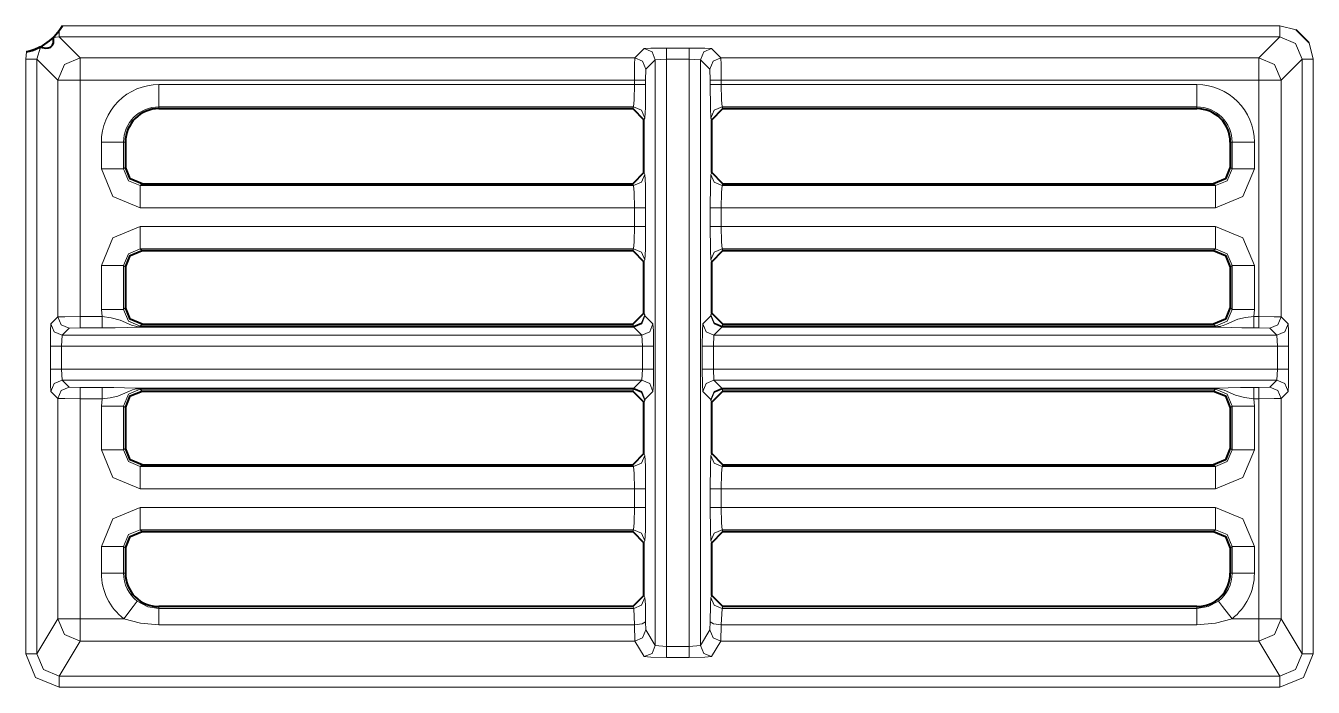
# Model space of a CAD drawing. Header units: millimetres. Extents: x 0 to 2941, y -405 to 1422.
# Drawn here: x 344.6 to 402.3, y 851.2 to 880.9 of the extents above; entities that cross this region are included whole.
import ezdxf

# ---------------------------------------------------------------- set-up
doc = ezdxf.new("R2010")
doc.units = ezdxf.units.MM
doc.layers.add('FINE', color=9, linetype='Continuous')
doc.layers.add('OUTLINE', color=7, linetype='Continuous')

msp = doc.modelspace()

# ---------------------------------------------------------------- linework, layer by layer
at = {"layer": 'FINE', "lineweight": 9}
for p, q in [((400.804, 880.877), (346.224, 880.877)), ((401.531, 880.689), (400.804, 880.877)), ((345.824, 880.345), (346.079, 880.377)), ((346.079, 880.377), (400.804, 880.377)), ((345.079, 879.378), (345.237, 879.917)), ((372.304, 879.854), (371.884, 879.434)), ((374.33, 879.879), (373.304, 879.879)), ((402.303, 879.378), (402.116, 880.105)), ((344.615, 879.701), (344.58, 879.378)), ((344.58, 879.378), (344.58, 852.713)), ((345.079, 879.378), (346.023, 878.434)), ((345.079, 852.713), (345.079, 879.378)), ((372.384, 878.934), (372.804, 879.354)), ((372.804, 879.354), (373.304, 879.379)), ((373.304, 853.044), (373.304, 879.379)), ((373.304, 879.379), (374.33, 879.379)), ((374.33, 879.379), (374.33, 853.044)), ((374.33, 879.379), (374.829, 879.354)), ((374.829, 853.086), (374.829, 879.354)), ((402.303, 852.713), (402.303, 879.378)), ((372.371, 878.434), (372.384, 878.934)), ((346.023, 878.434), (346.023, 867.821)), ((371.871, 878.434), (371.871, 878.238)), ((372.371, 878.238), (372.371, 878.434)), ((375.262, 878.434), (375.262, 878.238)), ((397.085, 878.238), (375.762, 878.238)), ((400.86, 867.821), (400.86, 878.434)), ((350.548, 877.24), (371.834, 877.24)), ((350.548, 877.159), (350.548, 877.24)), ((371.834, 877.24), (371.793, 877.159)), ((375.799, 877.24), (397.085, 877.24)), ((375.84, 877.159), (375.799, 877.24)), ((397.085, 877.24), (397.085, 877.159)), ((372.293, 876.658), (372.334, 876.74)), ((375.299, 876.74), (375.34, 876.658)), ((347.969, 875.659), (347.969, 874.46)), ((348.967, 875.659), (349.048, 875.659)), ((348.967, 874.46), (348.967, 875.659)), ((398.585, 875.659), (398.666, 875.659)), ((398.666, 875.659), (398.666, 874.46)), ((399.665, 874.46), (399.665, 875.659)), ((349.048, 874.542), (348.967, 874.46)), ((398.666, 874.46), (398.585, 874.542)), ((372.334, 874.211), (372.293, 874.293)), ((375.34, 874.293), (375.299, 874.211)), ((349.716, 873.711), (349.798, 873.793)), ((371.834, 873.711), (349.716, 873.711)), ((371.793, 873.793), (371.834, 873.711)), ((375.799, 873.711), (375.84, 873.793)), ((397.917, 873.711), (375.799, 873.711)), ((397.836, 873.793), (397.917, 873.711)), ((372.371, 871.873), (372.371, 872.713)), ((375.262, 872.713), (375.262, 871.873)), ((375.762, 872.713), (397.917, 872.713)), ((375.762, 871.873), (375.762, 872.713)), ((397.917, 871.873), (375.762, 871.873)), ((349.716, 870.874), (371.834, 870.874)), ((349.798, 870.793), (349.716, 870.874)), ((371.834, 870.874), (371.793, 870.793)), ((375.799, 870.874), (397.917, 870.874)), ((375.84, 870.793), (375.799, 870.874)), ((397.917, 870.874), (397.836, 870.793)), ((372.293, 870.293), (372.334, 870.375)), ((375.299, 870.375), (375.34, 870.293)), ((346.023, 867.821), (345.708, 867.505)), ((347.999, 867.833), (347.023, 867.833)), ((372.334, 867.911), (372.293, 867.993)), ((372.342, 867.862), (372.334, 867.911)), ((372.699, 867.505), (372.342, 867.862)), ((375.299, 867.911), (375.291, 867.862)), ((375.34, 867.993), (375.299, 867.911)), ((399.634, 867.833), (399.665, 868.16)), ((401.175, 867.505), (400.86, 867.821)), ((346.208, 867.005), (346.523, 867.321)), ((346.523, 867.321), (347.023, 867.333)), ((347.023, 867.333), (347.999, 867.333)), ((349.716, 867.411), (349.798, 867.493)), ((371.842, 867.379), (349.716, 867.379)), ((349.716, 867.363), (371.842, 867.363)), ((371.834, 867.411), (371.842, 867.379)), ((371.842, 867.363), (372.199, 867.005)), ((375.791, 867.379), (375.799, 867.411)), ((375.799, 867.411), (375.84, 867.493)), ((397.917, 867.411), (375.799, 867.411)), ((397.836, 867.493), (397.917, 867.411)), ((400.36, 867.321), (400.675, 867.005)), ((345.682, 866.506), (345.682, 865.48)), ((346.182, 866.506), (346.208, 867.005)), ((346.182, 866.506), (372.225, 866.506)), ((346.182, 865.48), (346.182, 866.506)), ((372.199, 867.005), (346.208, 867.005)), ((372.199, 867.005), (372.225, 866.506)), ((372.225, 866.506), (372.225, 865.48)), ((372.725, 865.48), (372.725, 866.506)), ((375.408, 866.506), (375.434, 867.005)), ((375.408, 866.506), (400.701, 866.506)), ((375.408, 865.48), (375.408, 866.506)), ((400.675, 867.005), (375.434, 867.005)), ((400.675, 867.005), (400.701, 866.506)), ((400.701, 866.506), (400.701, 865.48)), ((401.201, 865.48), (401.201, 866.506)), ((372.225, 865.48), (346.182, 865.48)), ((346.208, 864.98), (346.182, 865.48)), ((372.225, 865.48), (372.199, 864.98)), ((400.701, 865.48), (375.408, 865.48)), ((375.434, 864.98), (375.408, 865.48)), ((400.701, 865.48), (400.675, 864.98)), ((346.208, 864.98), (372.199, 864.98)), ((346.523, 864.665), (346.208, 864.98)), ((372.199, 864.98), (371.842, 864.623)), ((375.434, 864.98), (400.675, 864.98)), ((375.791, 864.623), (375.434, 864.98)), ((400.675, 864.98), (400.36, 864.665)), ((345.708, 864.48), (346.023, 864.165)), ((346.023, 864.165), (346.023, 854.286)), ((347.023, 864.652), (346.523, 864.665)), ((347.999, 864.652), (347.023, 864.652)), ((347.023, 854.286), (347.023, 864.152)), ((347.023, 864.152), (347.999, 864.152)), ((347.999, 864.152), (347.969, 863.825)), ((371.842, 864.623), (349.716, 864.623)), ((349.716, 864.606), (371.842, 864.606)), ((349.716, 864.574), (371.834, 864.574)), ((349.798, 864.493), (349.716, 864.574)), ((371.834, 864.574), (371.793, 864.493)), ((371.842, 864.606), (371.834, 864.574)), ((397.917, 864.623), (375.791, 864.623)), ((375.791, 864.606), (397.917, 864.606)), ((375.799, 864.574), (375.791, 864.606)), ((397.917, 864.574), (397.836, 864.493)), ((399.86, 864.652), (399.634, 864.652)), ((399.634, 864.152), (399.86, 864.152)), ((399.665, 863.825), (399.634, 864.152)), ((400.36, 864.665), (399.86, 864.652)), ((399.86, 864.152), (399.86, 854.286)), ((400.86, 864.165), (401.175, 864.48)), ((400.86, 854.286), (400.86, 864.165)), ((347.969, 863.825), (347.969, 861.86)), ((348.967, 863.825), (349.048, 863.744)), ((348.967, 861.86), (348.967, 863.825)), ((372.293, 863.993), (372.334, 864.075)), ((372.334, 864.075), (372.342, 864.123)), ((375.299, 864.075), (375.34, 863.993)), ((398.585, 863.744), (398.666, 863.825)), ((398.666, 863.825), (398.666, 861.86)), ((399.665, 861.86), (399.665, 863.825)), ((349.048, 861.942), (348.967, 861.86)), ((398.666, 861.86), (398.585, 861.942)), ((372.334, 861.611), (372.293, 861.693)), ((375.34, 861.693), (375.299, 861.611)), ((371.793, 861.193), (371.834, 861.111)), ((397.836, 861.193), (397.917, 861.111)), ((349.716, 860.113), (371.871, 860.113)), ((375.262, 860.113), (375.262, 859.273)), ((375.762, 860.113), (397.917, 860.113)), ((375.762, 859.273), (375.762, 860.113)), ((397.917, 859.273), (375.762, 859.273)), ((349.716, 858.274), (371.834, 858.274)), ((349.798, 858.193), (349.716, 858.274)), ((371.834, 858.274), (371.793, 858.193)), ((375.799, 858.274), (397.917, 858.274)), ((375.84, 858.193), (375.799, 858.274)), ((397.917, 858.274), (397.836, 858.193)), ((348.967, 857.525), (349.048, 857.444)), ((348.967, 856.328), (348.967, 857.525)), ((375.299, 857.775), (375.34, 857.693)), ((399.665, 856.328), (399.665, 857.525)), ((349.048, 856.328), (348.967, 856.328)), ((372.336, 855.242), (372.293, 855.328)), ((375.34, 855.328), (375.297, 855.242)), ((350.548, 854.742), (350.548, 854.828)), ((371.836, 854.742), (371.872, 854.015)), ((375.761, 854.015), (375.797, 854.742)), ((375.797, 854.742), (375.84, 854.828)), ((397.085, 854.742), (375.797, 854.742)), ((397.085, 854.828), (397.085, 854.742)), ((346.023, 854.286), (345.079, 852.713)), ((348.971, 854.286), (347.023, 854.286)), ((350.548, 854.015), (371.872, 854.015)), ((371.872, 854.015), (371.884, 853.287)), ((375.25, 853.787), (374.829, 853.086)), ((375.262, 854.151), (375.25, 853.787)), ((375.749, 853.287), (375.761, 854.015)), ((399.86, 854.286), (398.662, 854.286)), ((401.804, 852.713), (400.86, 854.286)), ((347.023, 853.287), (371.884, 853.287)), ((399.86, 853.287), (400.805, 851.713)), ((373.304, 853.044), (372.804, 853.086)), ((374.33, 853.044), (373.304, 853.044)), ((374.829, 853.086), (374.33, 853.044)), ((346.078, 851.213), (400.805, 851.213))]:
    msp.add_line(p, q, dxfattribs=at)
for points in [[(400.804, 880.877), (400.804, 880.528), (400.804, 880.377)], [(346.079, 880.655), (346.079, 880.456), (346.079, 880.377)], [(371.884, 879.434), (347.023, 879.434), (346.079, 880.377)], [(400.804, 880.377), (399.86, 879.434), (375.749, 879.434)], [(400.804, 880.377), (401.511, 880.085), (401.804, 879.378)], [(373.304, 879.879), (372.606, 879.872), (372.304, 879.854)], [(372.804, 879.354), (372.657, 879.707), (372.304, 879.854)], [(373.304, 879.379), (373.304, 879.728), (373.304, 879.879)], [(374.33, 879.379), (374.33, 879.728), (374.33, 879.879)], [(375.749, 879.434), (375.329, 879.854), (375.027, 879.872), (374.33, 879.879)], [(374.829, 879.354), (374.976, 879.707), (375.329, 879.854)], [(344.58, 879.378), (344.928, 879.378), (345.079, 879.378)], [(347.023, 879.434), (346.316, 879.141), (346.023, 878.434)], [(347.023, 879.434), (347.023, 879.132), (347.023, 878.434)], [(371.884, 879.434), (371.875, 879.132), (371.871, 878.434)], [(372.384, 878.934), (372.237, 879.287), (371.884, 879.434)], [(372.804, 879.354), (372.804, 853.086), (372.384, 853.787), (372.372, 854.151)], [(374.829, 879.354), (375.249, 878.934), (375.262, 878.434)], [(375.249, 878.934), (375.396, 879.287), (375.749, 879.434)], [(375.762, 878.434), (375.758, 879.132), (375.749, 879.434)], [(399.86, 878.434), (399.86, 879.132), (399.86, 879.434)], [(400.86, 878.434), (400.567, 879.141), (399.86, 879.434)], [(400.86, 878.434), (401.804, 879.378), (401.804, 852.713)], [(401.804, 879.378), (401.954, 879.378), (402.303, 879.378)], [(346.023, 878.434), (346.325, 878.434), (347.023, 878.434)], [(347.023, 867.833), (347.023, 878.434), (371.871, 878.434)], [(350.548, 878.238), (350.548, 877.55), (350.548, 877.24)], [(371.871, 878.238), (371.86, 877.55), (371.834, 877.24)], [(372.371, 878.434), (372.22, 878.434), (371.871, 878.434)], [(372.371, 878.238), (372.22, 878.238), (371.871, 878.238)], [(372.334, 876.74), (372.36, 877.206), (372.371, 878.238)], [(375.262, 878.434), (375.413, 878.434), (375.762, 878.434)], [(375.762, 878.238), (375.413, 878.238), (375.262, 878.238)], [(375.262, 878.238), (375.273, 877.206), (375.299, 876.74)], [(375.762, 878.238), (375.762, 878.434), (399.86, 878.434)], [(375.799, 877.24), (375.773, 877.55), (375.762, 878.238)], [(397.085, 877.24), (397.085, 877.55), (397.085, 878.238)], [(399.86, 878.434), (399.86, 867.833), (399.634, 867.833)], [(399.86, 878.434), (400.558, 878.434), (400.86, 878.434)], [(372.334, 876.74), (372.187, 877.093), (371.834, 877.24)], [(375.799, 877.24), (375.446, 877.093), (375.299, 876.74)], [(347.969, 875.659), (348.657, 875.659), (348.967, 875.659)], [(398.666, 875.659), (398.976, 875.659), (399.665, 875.659)], [(347.969, 874.46), (348.657, 874.46), (348.967, 874.46)], [(347.969, 874.46), (348.48, 873.224), (349.716, 872.713), (371.871, 872.713)], [(349.716, 873.711), (349.185, 873.93), (348.967, 874.46)], [(371.834, 873.711), (372.187, 873.858), (372.334, 874.211)], [(372.371, 872.713), (372.36, 873.745), (372.334, 874.211)], [(375.299, 874.211), (375.273, 873.745), (375.262, 872.713)], [(375.299, 874.211), (375.446, 873.858), (375.799, 873.711)], [(398.666, 874.46), (398.448, 873.93), (397.917, 873.711)], [(397.917, 872.713), (399.153, 873.224), (399.665, 874.46)], [(398.666, 874.46), (398.976, 874.46), (399.665, 874.46)], [(349.716, 872.713), (349.716, 873.401), (349.716, 873.711)], [(371.834, 873.711), (371.86, 873.401), (371.871, 872.713)], [(375.762, 872.713), (375.773, 873.401), (375.799, 873.711)], [(397.917, 873.711), (397.917, 873.401), (397.917, 872.713)], [(371.871, 872.713), (371.871, 871.873), (349.716, 871.873), (348.48, 871.361), (347.969, 870.125)], [(371.871, 872.713), (372.22, 872.713), (372.371, 872.713)], [(375.262, 872.713), (375.413, 872.713), (375.762, 872.713)], [(349.716, 871.873), (349.716, 871.184), (349.716, 870.874)], [(371.871, 871.873), (371.86, 871.184), (371.834, 870.874)], [(371.871, 871.873), (372.22, 871.873), (372.371, 871.873)], [(372.334, 870.375), (372.36, 870.84), (372.371, 871.873)], [(375.262, 871.873), (375.413, 871.873), (375.762, 871.873)], [(375.262, 871.873), (375.273, 870.84), (375.299, 870.375)], [(375.799, 870.874), (375.773, 871.184), (375.762, 871.873)], [(397.917, 871.873), (397.917, 871.184), (397.917, 870.874)], [(399.665, 868.16), (399.665, 870.125), (399.153, 871.361), (397.917, 871.873)], [(348.967, 870.125), (349.185, 870.656), (349.716, 870.874)], [(372.334, 870.375), (372.187, 870.728), (371.834, 870.874)], [(375.799, 870.874), (375.446, 870.728), (375.299, 870.375)], [(397.917, 870.874), (398.448, 870.656), (398.666, 870.125)], [(348.967, 870.125), (348.657, 870.125), (347.969, 870.125)], [(347.969, 870.125), (347.969, 868.16), (347.999, 867.833)], [(349.048, 868.242), (348.967, 868.16), (348.967, 870.125), (349.048, 870.044)], [(398.585, 870.044), (398.666, 870.125), (398.666, 868.16), (398.585, 868.242)], [(399.665, 870.125), (398.976, 870.125), (398.666, 870.125)], [(347.023, 867.833), (346.325, 867.83), (346.023, 867.821)], [(346.523, 867.321), (346.17, 867.467), (346.023, 867.821)], [(347.023, 867.333), (347.023, 867.484), (347.023, 867.833)], [(348.967, 868.16), (348.657, 868.16), (347.969, 868.16)], [(347.999, 867.333), (347.999, 867.484), (347.999, 867.833)], [(349.716, 867.379), (349.646, 867.382), (349.559, 867.39), (349.32, 867.45), (348.82, 867.672), (348.406, 867.783), (347.999, 867.833)], [(349.716, 867.411), (349.185, 867.63), (348.967, 868.16)], [(371.834, 867.411), (372.187, 867.558), (372.334, 867.911)], [(371.842, 867.379), (372.194, 867.522), (372.342, 867.862)], [(371.842, 867.363), (372.195, 867.509), (372.342, 867.862)], [(375.291, 867.862), (374.934, 867.505), (374.916, 867.203), (374.909, 866.506)], [(375.291, 867.862), (375.439, 867.522), (375.791, 867.379)], [(375.291, 867.862), (375.438, 867.509), (375.791, 867.363)], [(375.299, 867.911), (375.446, 867.558), (375.799, 867.411)], [(399.634, 867.833), (399.27, 867.79), (398.927, 867.713), (398.409, 867.488), (398.272, 867.436), (398.166, 867.407), (398.02, 867.384), (397.95, 867.38), (397.917, 867.379), (375.791, 867.379)], [(398.666, 868.16), (398.448, 867.63), (397.917, 867.411)], [(399.665, 868.16), (398.976, 868.16), (398.666, 868.16)], [(399.634, 867.833), (399.634, 867.484), (399.634, 867.333)], [(399.86, 867.833), (399.86, 867.484), (399.86, 867.333)], [(400.86, 867.821), (400.558, 867.83), (399.86, 867.833)], [(400.86, 867.821), (400.713, 867.467), (400.36, 867.321)], [(345.708, 867.505), (345.69, 867.203), (345.682, 866.506)], [(346.208, 867.005), (345.854, 867.152), (345.708, 867.505)], [(347.999, 867.333), (348.591, 867.337), (349.139, 867.346), (349.547, 867.359), (349.655, 867.362), (349.689, 867.363), (349.716, 867.363)], [(371.793, 867.493), (371.834, 867.411), (349.716, 867.411)], [(349.716, 867.411), (349.716, 867.401), (349.716, 867.379)], [(349.716, 867.363), (349.716, 867.368), (349.716, 867.379)], [(371.842, 867.379), (371.842, 867.368), (371.842, 867.363)], [(372.199, 867.005), (372.553, 867.152), (372.699, 867.505)], [(372.725, 866.506), (372.717, 867.203), (372.699, 867.505)], [(374.934, 867.505), (375.081, 867.152), (375.434, 867.005)], [(375.434, 867.005), (375.791, 867.363), (397.917, 867.363)], [(375.791, 867.363), (375.791, 867.368), (375.791, 867.379)], [(397.917, 867.411), (397.917, 867.401), (397.917, 867.379)], [(397.917, 867.379), (397.917, 867.368), (397.917, 867.363)], [(397.917, 867.363), (397.93, 867.363), (397.957, 867.362), (398.016, 867.361), (398.065, 867.36), (398.14, 867.357), (398.633, 867.343), (399.104, 867.336), (399.634, 867.333)], [(399.634, 867.333), (399.86, 867.333), (400.36, 867.321)], [(401.175, 867.505), (401.029, 867.152), (400.675, 867.005)], [(401.201, 866.506), (401.193, 867.203), (401.175, 867.505)], [(346.182, 866.506), (345.833, 866.506), (345.682, 866.506)], [(372.225, 866.506), (372.574, 866.506), (372.725, 866.506)], [(374.909, 866.506), (375.06, 866.506), (375.408, 866.506)], [(374.909, 866.506), (374.909, 865.48), (374.916, 864.782), (374.934, 864.48)], [(401.201, 866.506), (401.05, 866.506), (400.701, 866.506)], [(346.182, 865.48), (345.833, 865.48), (345.682, 865.48)], [(345.682, 865.48), (345.69, 864.782), (345.708, 864.48)], [(372.225, 865.48), (372.574, 865.48), (372.725, 865.48)], [(372.342, 864.123), (372.699, 864.48), (372.717, 864.782), (372.725, 865.48)], [(374.909, 865.48), (375.06, 865.48), (375.408, 865.48)], [(401.201, 865.48), (401.05, 865.48), (400.701, 865.48)], [(401.175, 864.48), (401.193, 864.782), (401.201, 865.48)], [(346.208, 864.98), (345.854, 864.833), (345.708, 864.48)], [(372.199, 864.98), (372.553, 864.833), (372.699, 864.48)], [(374.934, 864.48), (375.081, 864.833), (375.434, 864.98)], [(401.175, 864.48), (401.029, 864.833), (400.675, 864.98)], [(346.523, 864.665), (346.17, 864.518), (346.023, 864.165)], [(346.023, 864.165), (346.325, 864.156), (347.023, 864.152)], [(347.023, 864.652), (347.023, 864.501), (347.023, 864.152)], [(347.999, 864.652), (347.999, 864.501), (347.999, 864.152)], [(349.716, 864.623), (349.704, 864.623), (349.676, 864.623), (349.617, 864.624), (349.568, 864.626), (349.494, 864.629), (349, 864.643), (348.529, 864.65), (347.999, 864.652)], [(347.999, 864.152), (348.363, 864.195), (348.706, 864.273), (349.224, 864.498), (349.361, 864.549), (349.468, 864.578), (349.613, 864.601), (349.683, 864.606), (349.716, 864.606)], [(348.967, 863.825), (349.185, 864.356), (349.716, 864.574)], [(349.716, 864.623), (349.716, 864.618), (349.716, 864.606)], [(349.716, 864.606), (349.716, 864.585), (349.716, 864.574)], [(371.834, 864.574), (372.187, 864.428), (372.334, 864.075)], [(371.842, 864.623), (372.195, 864.476), (372.342, 864.123)], [(371.842, 864.623), (371.842, 864.618), (371.842, 864.606)], [(371.842, 864.606), (372.194, 864.463), (372.342, 864.123)], [(374.934, 864.48), (375.291, 864.123), (375.299, 864.075)], [(375.291, 864.123), (375.438, 864.476), (375.791, 864.623)], [(375.291, 864.123), (375.439, 864.463), (375.791, 864.606)], [(375.299, 864.075), (375.446, 864.428), (375.799, 864.574)], [(375.791, 864.606), (375.791, 864.618), (375.791, 864.623)], [(375.84, 864.493), (375.799, 864.574), (397.917, 864.574)], [(399.634, 864.652), (399.042, 864.649), (398.494, 864.64), (398.086, 864.627), (397.978, 864.623), (397.944, 864.623), (397.917, 864.623)], [(397.917, 864.606), (397.917, 864.618), (397.917, 864.623)], [(397.917, 864.606), (397.917, 864.585), (397.917, 864.574)], [(397.917, 864.606), (397.988, 864.604), (398.074, 864.595), (398.314, 864.535), (398.813, 864.313), (399.227, 864.202), (399.634, 864.152)], [(397.917, 864.574), (398.448, 864.356), (398.666, 863.825)], [(399.634, 864.152), (399.634, 864.501), (399.634, 864.652)], [(399.86, 864.152), (399.86, 864.501), (399.86, 864.652)], [(399.86, 864.152), (400.558, 864.156), (400.86, 864.165)], [(400.86, 864.165), (400.713, 864.518), (400.36, 864.665)], [(348.967, 863.825), (348.657, 863.825), (347.969, 863.825)], [(399.665, 863.825), (398.976, 863.825), (398.666, 863.825)], [(348.967, 861.86), (348.657, 861.86), (347.969, 861.86)], [(347.969, 861.86), (348.48, 860.624), (349.716, 860.113)], [(349.716, 861.111), (349.185, 861.33), (348.967, 861.86)], [(398.666, 861.86), (398.448, 861.33), (397.917, 861.111)], [(397.917, 860.113), (399.153, 860.624), (399.665, 861.86)], [(399.665, 861.86), (398.976, 861.86), (398.666, 861.86)], [(372.334, 861.611), (372.187, 861.258), (371.834, 861.111)], [(372.371, 859.273), (372.371, 860.113), (372.36, 861.145), (372.334, 861.611)], [(375.299, 861.611), (375.273, 861.145), (375.262, 860.113)], [(375.799, 861.111), (375.446, 861.258), (375.299, 861.611)], [(371.834, 861.111), (349.716, 861.111), (349.798, 861.193)], [(349.716, 861.111), (349.716, 860.801), (349.716, 860.113)], [(371.834, 861.111), (371.86, 860.801), (371.871, 860.113)], [(375.762, 860.113), (375.773, 860.801), (375.799, 861.111)], [(397.917, 861.111), (375.799, 861.111), (375.84, 861.193)], [(397.917, 861.111), (397.917, 860.801), (397.917, 860.113)], [(371.871, 860.113), (371.871, 859.273), (349.716, 859.273)], [(372.371, 860.113), (372.22, 860.113), (371.871, 860.113)], [(375.762, 860.113), (375.413, 860.113), (375.262, 860.113)], [(349.716, 859.273), (348.48, 858.761), (347.969, 857.525)], [(349.716, 859.273), (349.716, 858.584), (349.716, 858.274)], [(371.871, 859.273), (371.86, 858.584), (371.834, 858.274)], [(372.371, 859.273), (372.22, 859.273), (371.871, 859.273)], [(372.293, 857.693), (372.334, 857.775), (372.36, 858.24), (372.371, 859.273)], [(375.762, 859.273), (375.413, 859.273), (375.262, 859.273)], [(375.262, 859.273), (375.273, 858.24), (375.299, 857.775)], [(375.799, 858.274), (375.773, 858.584), (375.762, 859.273)], [(397.917, 859.273), (397.917, 858.584), (397.917, 858.274)], [(399.665, 857.525), (399.153, 858.761), (397.917, 859.273)], [(348.967, 857.525), (349.185, 858.056), (349.716, 858.274)], [(372.334, 857.775), (372.187, 858.127), (371.834, 858.274)], [(375.799, 858.274), (375.446, 858.127), (375.299, 857.775)], [(397.917, 858.274), (398.448, 858.056), (398.666, 857.525)], [(348.967, 857.525), (348.657, 857.525), (347.969, 857.525)], [(398.585, 857.444), (398.666, 857.525), (398.666, 856.328), (398.585, 856.328)], [(399.665, 857.525), (398.976, 857.525), (398.666, 857.525)], [(348.967, 856.328), (348.657, 856.328), (347.969, 856.328)], [(399.665, 856.328), (398.976, 856.328), (398.666, 856.328)], [(349.581, 855.076), (349.392, 854.831), (348.971, 854.286)], [(350.548, 854.742), (350.046, 854.826), (349.581, 855.076)], [(372.336, 855.242), (372.189, 854.889), (371.836, 854.742)], [(372.372, 854.151), (372.358, 854.916), (372.336, 855.242)], [(375.297, 855.242), (375.275, 854.916), (375.262, 854.151)], [(375.297, 855.242), (375.444, 854.889), (375.797, 854.742)], [(398.052, 855.076), (397.597, 854.829), (397.085, 854.742)], [(398.662, 854.286), (398.241, 854.831), (398.052, 855.076)], [(371.793, 854.828), (371.836, 854.742), (350.548, 854.742)], [(350.548, 854.742), (350.548, 854.525), (350.548, 854.015)], [(397.085, 854.742), (397.085, 854.525), (397.085, 854.015)], [(346.023, 854.286), (346.316, 853.58), (347.023, 853.287)], [(346.023, 854.286), (346.325, 854.286), (347.023, 854.286)], [(347.023, 853.287), (347.023, 853.595), (347.023, 854.286)], [(348.971, 854.286), (349.728, 854.083), (350.548, 854.015)], [(372.372, 854.151), (372.221, 854.056), (371.872, 854.015)], [(372.384, 853.787), (372.237, 853.434), (371.884, 853.287)], [(375.25, 853.787), (375.396, 853.434), (375.749, 853.287)], [(375.262, 854.151), (375.412, 854.056), (375.761, 854.015)], [(375.761, 854.015), (397.085, 854.015), (397.921, 854.086), (398.662, 854.286)], [(399.86, 854.286), (399.86, 853.595), (399.86, 853.287)], [(399.86, 853.287), (400.567, 853.58), (400.86, 854.286)], [(399.86, 854.286), (400.558, 854.286), (400.86, 854.286)], [(400.805, 851.713), (346.078, 851.713), (347.023, 853.287)], [(371.884, 853.287), (372.304, 852.587), (372.606, 852.557), (373.304, 852.544)], [(375.329, 852.587), (375.749, 853.287), (399.86, 853.287)], [(344.58, 852.713), (344.928, 852.713), (345.079, 852.713)], [(344.58, 852.713), (345.018, 851.652), (346.078, 851.213)], [(346.078, 851.713), (345.372, 852.005), (345.079, 852.713)], [(372.804, 853.086), (372.657, 852.733), (372.304, 852.587)], [(373.304, 853.044), (373.304, 852.698), (373.304, 852.544)], [(373.304, 852.544), (374.33, 852.544), (375.027, 852.557), (375.329, 852.587)], [(374.33, 853.044), (374.33, 852.698), (374.33, 852.544)], [(374.829, 853.086), (374.976, 852.733), (375.329, 852.587)], [(401.804, 852.713), (401.511, 852.005), (400.805, 851.713)], [(400.805, 851.213), (401.865, 851.652), (402.303, 852.713)], [(401.804, 852.713), (401.954, 852.713), (402.303, 852.713)], [(346.078, 851.713), (346.078, 851.559), (346.078, 851.213)], [(400.805, 851.713), (400.805, 851.559), (400.805, 851.213)]]:
    msp.add_lwpolyline(points, dxfattribs=at)
for points in [[(371.871, 878.238), (350.548, 878.238, 0.414228), (347.969, 875.659)], [(399.665, 875.659, 0.414199), (397.085, 878.239)], [(350.548, 877.24, 0.414222), (348.967, 875.659)], [(398.666, 875.659, 0.414206), (397.085, 877.24)], [(347.969, 857.525), (347.969, 856.328, 0.232253), (348.971, 854.287)], [(348.967, 856.328, 0.232235), (349.581, 855.076)], [(398.052, 855.076, 0.232312), (398.666, 856.328)], [(398.662, 854.287, 0.232322), (399.665, 856.328)]]:
    msp.add_lwpolyline(points, format="xyb", dxfattribs=at)
at = {"layer": 'OUTLINE', "lineweight": 40}
for p, q in [((346.224, 880.877), (346.079, 880.655)), ((402.116, 880.105), (401.531, 880.689)), ((375.34, 876.658), (375.84, 877.159)), ((375.84, 877.159), (397.085, 877.159)), ((372.293, 874.293), (372.293, 876.658)), ((375.34, 874.293), (375.34, 876.658)), ((349.048, 875.659), (349.048, 874.542)), ((398.585, 875.659), (398.585, 874.542)), ((372.293, 874.293), (371.793, 873.793)), ((375.84, 873.793), (375.34, 874.293)), ((349.798, 873.793), (371.793, 873.793)), ((375.84, 873.793), (397.836, 873.793)), ((371.793, 870.793), (372.293, 870.293)), ((349.048, 870.044), (349.048, 868.242)), ((372.293, 867.993), (372.293, 870.293)), ((398.585, 870.044), (398.585, 868.242)), ((372.293, 867.993), (371.793, 867.493)), ((375.84, 867.493), (375.34, 867.993)), ((349.798, 867.493), (371.793, 867.493)), ((375.84, 867.493), (397.836, 867.493)), ((349.798, 864.493), (371.793, 864.493)), ((371.793, 864.493), (372.293, 863.993)), ((375.34, 863.993), (375.84, 864.493)), ((375.84, 864.493), (397.836, 864.493)), ((349.048, 863.744), (349.048, 861.942)), ((372.293, 861.693), (372.293, 863.993)), ((375.34, 861.693), (375.34, 863.993)), ((398.585, 863.744), (398.585, 861.942)), ((372.293, 861.693), (371.793, 861.193)), ((375.84, 861.193), (375.34, 861.693)), ((349.798, 861.193), (371.793, 861.193)), ((375.84, 861.193), (397.836, 861.193)), ((349.798, 858.193), (371.793, 858.193)), ((371.793, 858.193), (372.293, 857.693)), ((375.34, 857.693), (375.84, 858.193)), ((375.84, 858.193), (397.836, 858.193)), ((349.048, 857.444), (349.048, 856.328)), ((372.293, 855.328), (372.293, 857.693)), ((375.34, 855.328), (375.34, 857.693)), ((398.585, 857.444), (398.585, 856.328)), ((372.293, 855.328), (371.793, 854.828)), ((375.84, 854.828), (375.34, 855.328)), ((371.793, 854.828), (350.548, 854.828)), ((397.085, 854.828), (375.84, 854.828))]:
    msp.add_line(p, q, dxfattribs=at)
for points in [[(344.615, 879.701, 0.207911), (346.224, 880.877)], [(350.548, 877.159, 0.414214), (349.048, 875.659)], [(398.585, 875.659, 0.414188), (397.085, 877.159)], [(349.048, 856.328, 0.414214), (350.548, 854.828)], [(397.085, 854.828, 0.414239), (398.585, 856.328)]]:
    msp.add_lwpolyline(points, format="xyb", dxfattribs=at)
for points in [[(345.237, 879.917), (345.311, 879.898), (345.481, 879.876), (345.592, 879.886), (345.687, 879.921), (345.702, 879.93), (345.709, 879.935), (345.712, 879.937), (345.714, 879.939), (345.717, 879.94), (345.719, 879.942), (345.721, 879.944), (345.725, 879.947), (345.734, 879.955), (345.752, 879.972), (345.782, 880.012), (345.821, 880.109), (345.824, 880.344)], [(346.079, 880.655), (345.945, 880.483), (345.866, 880.393), (345.832, 880.356), (345.824, 880.345)], [(345.237, 879.917), (345.218, 879.91), (345.153, 879.881), (344.987, 879.812), (344.769, 879.74), (344.615, 879.701)], [(350.548, 877.159), (371.793, 877.159), (372.293, 876.658)], [(349.798, 873.793), (349.268, 874.012), (349.048, 874.542)], [(398.585, 874.542), (398.365, 874.012), (397.836, 873.793)], [(349.048, 870.044), (349.268, 870.574), (349.798, 870.793), (371.793, 870.793)], [(375.34, 867.993), (375.34, 870.293), (375.84, 870.793)], [(375.84, 870.793), (397.836, 870.793), (398.365, 870.574), (398.585, 870.044)], [(349.798, 867.493), (349.268, 867.712), (349.048, 868.242)], [(398.585, 868.242), (398.365, 867.712), (397.836, 867.493)], [(349.048, 863.744), (349.268, 864.274), (349.798, 864.493)], [(397.836, 864.493), (398.365, 864.274), (398.585, 863.744)], [(349.798, 861.193), (349.268, 861.412), (349.048, 861.942)], [(398.585, 861.942), (398.365, 861.412), (397.836, 861.193)], [(349.048, 857.444), (349.268, 857.974), (349.798, 858.193)], [(397.836, 858.193), (398.365, 857.974), (398.585, 857.444)]]:
    msp.add_lwpolyline(points, dxfattribs=at)

doc.saveas('drawing.dxf')
